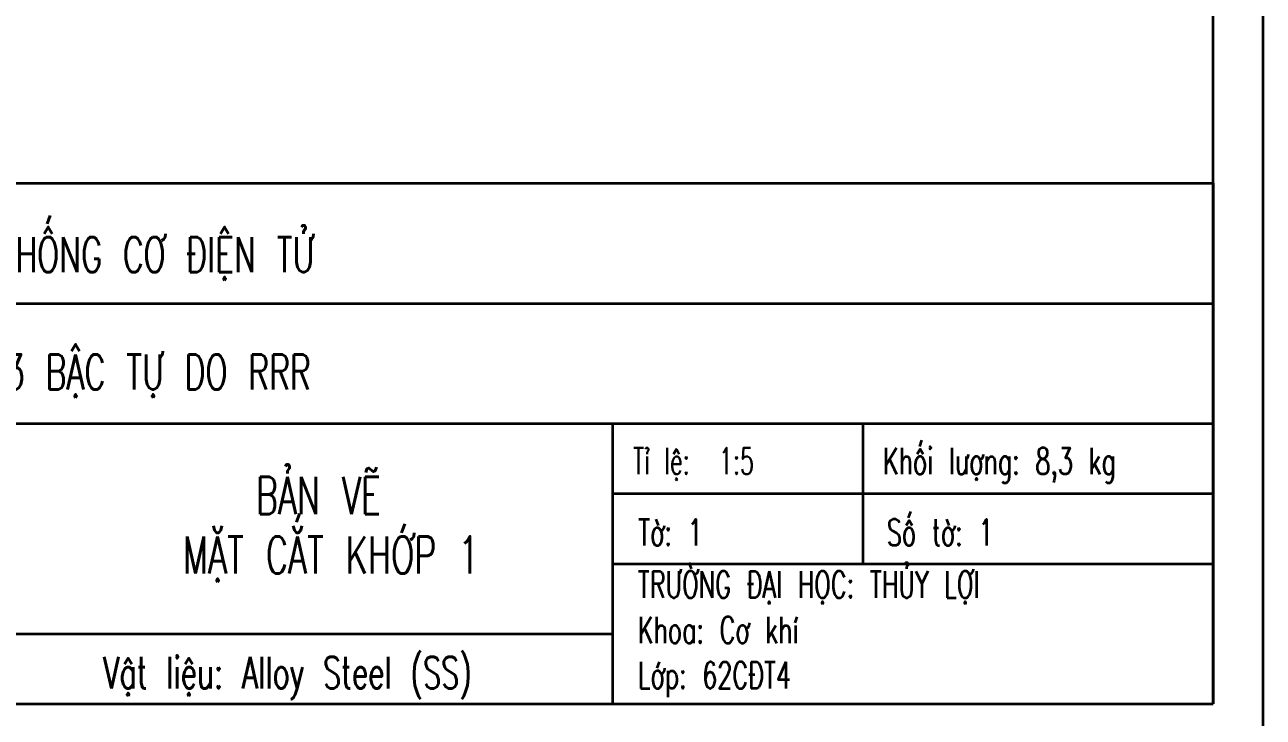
# Model space of a CAD drawing. Header units: millimetres. Extents: x -117 to 822, y -67 to 297.
# Drawn here: x 296.3 to 420, y 3.7 to 72.8 of the extents above; entities that cross this region are included whole.
import ezdxf

# ---------------------------------------------------------------- set-up
doc = ezdxf.new("R2010")
doc.units = ezdxf.units.MM
doc.layers.add('KHUNGTEN', color=7, linetype='Continuous', lineweight=35)
doc.styles.add('SLDTEXTSTYLE1', font='TXT', dxfattribs={"width": 0.663, "bigfont": 'bigfont'})
doc.styles.add('SLDTEXTSTYLE2', font='TXT', dxfattribs={"width": 0.618545, "bigfont": 'bigfont'})

# ---------------------------------------------------------------- blocks, each defined once
blk = doc.blocks.new('SW_NOTE_0')
at = {"layer": 'KHUNGTEN', "color": 0, "attachment_point": 2, "style": 'SLDTEXTSTYLE1'}
for s, insert, char_height in [('BẢN VẼ', (9.49, 4.77), 3.704), ('MẶT CẮT KHỚP 1', (10.75, -1.16), 3.7042)]:
    blk.add_mtext(s, dxfattribs=dict(at, insert=insert, char_height=char_height))
blk = doc.blocks.new('SW_NOTE_0_3')
at = {"layer": 'KHUNGTEN', "color": 0, "char_height": 2.6458, "attachment_point": 1, "style": 'SLDTEXTSTYLE1'}
for s, insert in [('TRƯỜNG ĐẠI HỌC: THỦY LỢI', (0, 3.41)), ('Khoa: Cơ khí', (0, -1.12)), ('Lớp: 62CĐT4', (0, -5.64))]:
    blk.add_mtext(s, dxfattribs=dict(at, insert=insert))

msp = doc.modelspace()

# ---------------------------------------------------------------- linework, layer by layer
at = {"layer": 'KHUNGTEN'}
for p, q in [((420, 0), (420, 297)), ((415, 5), (415, 292)), ((200, 57), (415, 57)), ((415, 57), (415, 5)), ((200, 45), (415, 45)), ((200, 33), (415, 33)), ((355, 33), (355, 5)), ((380, 33), (380, 19)), ((355, 26), (415, 26)), ((355, 19), (415, 19)), ((200, 12), (355, 12)), ((5, 5), (415, 5)), ((200, 5), (415, 5))]:
    msp.add_line(p, q, dxfattribs=at)

# ---------------------------------------------------------------- block references
for name, p in [('SW_NOTE_0', (316.142, 22.8991)), ('SW_NOTE_0_3', (357.5137, 14.8376))]:
    msp.add_blockref(name, p, dxfattribs=at)

# ---------------------------------------------------------------- texts
at = {"layer": 'KHUNGTEN', "attachment_point": 1}
for s, insert, char_height, style in [('ĐỒ ÁN MÔN HỌC: HỆ THỐNG CƠ ĐIỆN TỬ', (256.8704, 51.6226), 3.5, 'SLDTEXTSTYLE1'), ('CÁNH TAY ROBOT HÀN 3 BẬC TỰ DO RRR', (256.3114, 39.9061), 3.5, 'SLDTEXTSTYLE1'), ('Khối lượng: 8,3 kg', (382.0058, 30.5784), 2.645833, 'SLDTEXTSTYLE1'), ('Tỉ lệ:  1:5', (357.045, 30.5784), 2.645833, 'SLDTEXTSTYLE2'), ('Số tờ: 1', (382.4015, 23.4605), 2.64583, 'SLDTEXTSTYLE1'), ('Tờ: 1', (357.5553, 23.4605), 2.64583, 'SLDTEXTSTYLE1'), ('Vật liệu: Alloy Steel (SS)', (304.128, 9.722), 3.175, 'SLDTEXTSTYLE1')]:
    msp.add_mtext(s, dxfattribs=dict(at, insert=insert, char_height=char_height, style=style))

doc.saveas('drawing.dxf')
